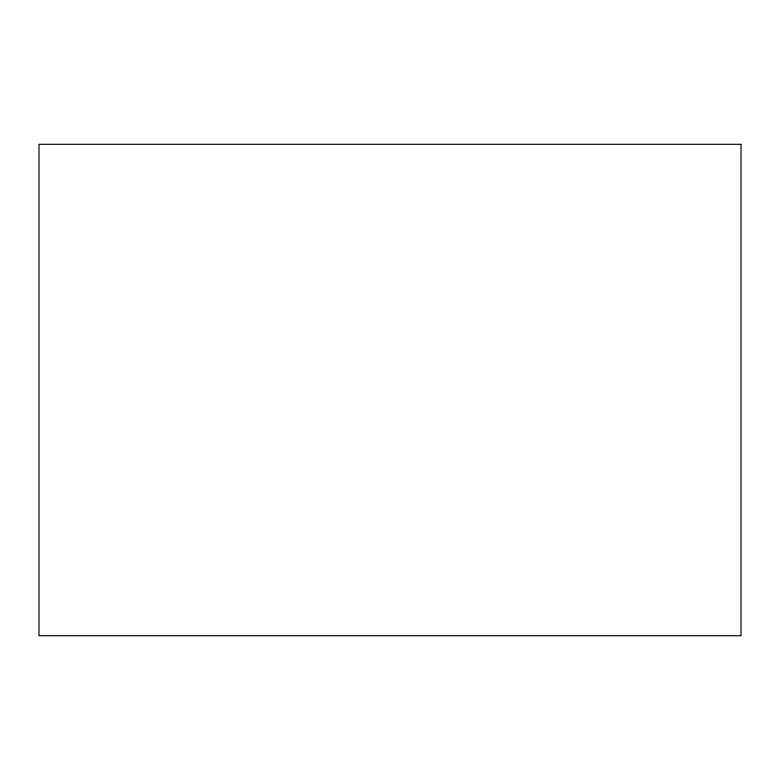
<?xml version="1.0" encoding="UTF-8"?>
<svg xmlns="http://www.w3.org/2000/svg" width="780" height="780" viewBox="0 0 780 780"><rect width="100%" height="100%" fill="white"/><g stroke="black" fill="none" stroke-linecap="round" stroke-linejoin="round"><path stroke-width="1.17" d="M741 144.3L39 144.3L39 635.7L741 635.7L741 144.3"/></g></svg>
